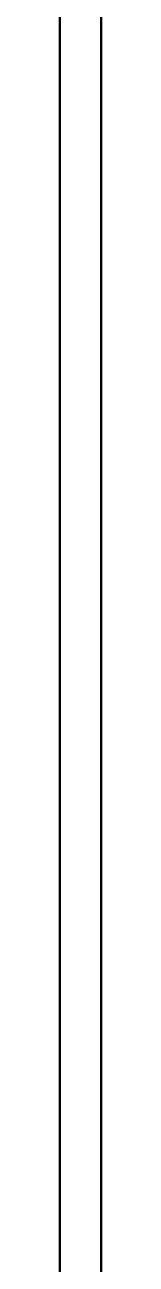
# Model space of a CAD drawing. Header units: millimetres. Extents: x -5427 to 3670, y -5891 to 948.
# Drawn here: x 1732.3 to 1737.3, y 112.5 to 261.7 of the extents above; entities that cross this region are included whole.
import ezdxf

# ---------------------------------------------------------------- set-up
doc = ezdxf.new("R2010")
doc.units = ezdxf.units.MM
doc.header["$MEASUREMENT"] = 0
doc.layers.add('Толстые', color=7, linetype='Continuous', lineweight=50)

# ---------------------------------------------------------------- blocks, each defined once
blk = doc.blocks.new('BORDER')
blk.add_line((1.00000000000004, 0), (1.00000000000004, 1.00000000000004))

msp = doc.modelspace()

# ---------------------------------------------------------------- linework, layer by layer
at = {"layer": 'Толстые'}
msp.add_lwpolyline([(1732.258750057905, -77.59812898949394), (1732.258750057905, 332.4018710105061)], dxfattribs=at)

# ---------------------------------------------------------------- block references
at = {"layer": 'Толстые', "xscale": 594, "yscale": 420, "zscale": 594}
msp.add_blockref('BORDER', (1143.258750057905, -82.59812898949394), dxfattribs=at)

doc.saveas('drawing.dxf')
